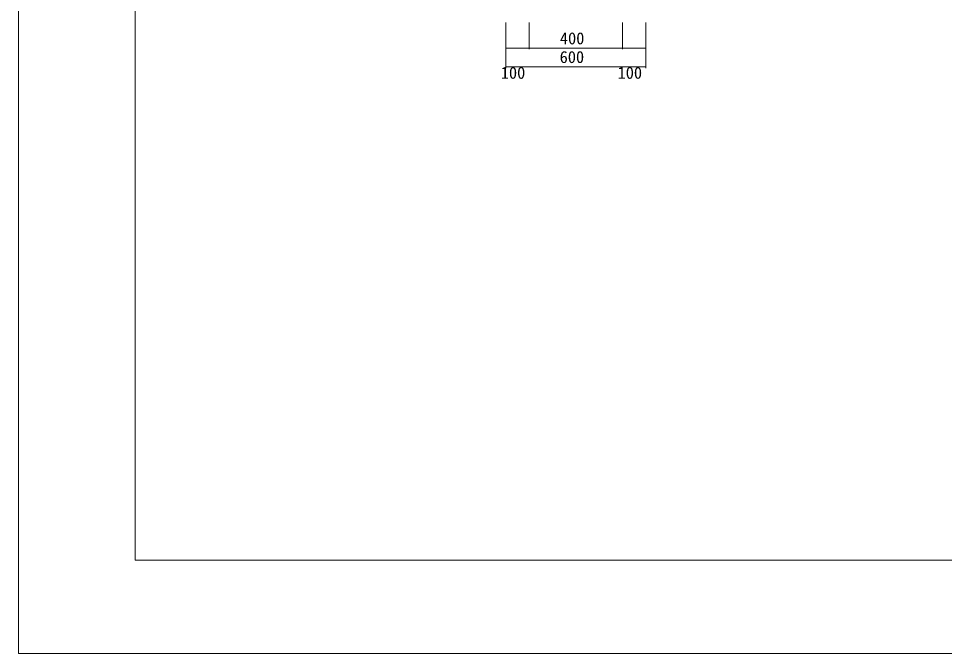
# Model space of a CAD drawing. Units: millimetres on the paper. Extents: x -5 to 836, y 1 to 595.
# Drawn here: x -5.3 to 192.9, y 1.2 to 137.1 of the extents above; entities that cross this region are included whole.
import ezdxf
from ezdxf.enums import TextEntityAlignment as Align

# ---------------------------------------------------------------- set-up
doc = ezdxf.new("R2010")
doc.units = ezdxf.units.MM
for name, color, linetype, lineweight in [('0_2', 7, 'Continuous', 18), ('D-STR-DIM（寸法）', 7, 'Continuous', 18), ('D-STR-STRn（構造物）', 7, 'Continuous', 18), ('D-TTL(外枠）', 2, 'Continuous', 18), ('DEFPOINTS_3', 8, 'Continuous', 18)]:
    doc.layers.add(name, color=color, linetype=linetype, lineweight=lineweight)
doc.styles.add('ＭＳ ゴシック', font='')
doc.styles.get('ＭＳ ゴシック').set_extended_font_data('MS Gothic')

msp = doc.modelspace()

# ---------------------------------------------------------------- linework, layer by layer
at = {"layer": '0_2'}
for p, q in [((98.974, 130.76), (99.124, 130.785)), ((99.124, 130.735), (98.974, 130.76)), ((103.824, 130.785), (103.974, 130.76)), ((103.974, 130.76), (103.824, 130.735)), ((103.974, 130.76), (104.124, 130.785)), ((104.124, 130.735), (103.974, 130.76)), ((123.824, 130.785), (123.974, 130.76)), ((123.974, 130.76), (123.824, 130.735)), ((123.974, 130.76), (124.124, 130.785)), ((124.124, 130.735), (123.974, 130.76)), ((128.824, 130.785), (128.974, 130.76)), ((128.974, 130.76), (128.824, 130.735)), ((98.974, 126.76), (99.124, 126.785)), ((99.124, 126.735), (98.974, 126.76)), ((128.824, 126.785), (128.974, 126.76)), ((128.974, 126.76), (128.824, 126.735))]:
    msp.add_line(p, q, dxfattribs=at)
at = {"layer": '0_2', "color": 9}
for p, q in [((98.974, 130.76), (98.994, 130.76)), ((103.974, 130.76), (103.954, 130.76)), ((103.974, 130.76), (103.994, 130.76)), ((123.974, 130.76), (123.954, 130.76)), ((123.974, 130.76), (123.994, 130.76)), ((128.974, 130.76), (128.954, 130.76)), ((98.974, 126.76), (98.994, 126.76)), ((128.974, 126.76), (128.954, 126.76))]:
    msp.add_line(p, q, dxfattribs=at)
at = {"layer": 'D-STR-DIM（寸法）'}
for p, q in [((98.974, 136.26), (98.974, 130.51)), ((98.974, 136.26), (98.974, 126.51)), ((103.974, 136.26), (103.974, 130.51)), ((103.974, 136.26), (103.974, 130.51)), ((123.974, 136.26), (123.974, 130.51)), ((123.974, 136.26), (123.974, 130.51)), ((128.974, 136.26), (128.974, 130.51)), ((128.974, 136.26), (128.974, 126.51)), ((98.994, 130.76), (103.954, 130.76)), ((103.994, 130.76), (123.954, 130.76)), ((123.994, 130.76), (128.954, 130.76)), ((98.994, 126.76), (128.954, 126.76))]:
    msp.add_line(p, q, dxfattribs=at)
at = {"layer": 'D-TTL(外枠）'}
for p, q in [((19.704, 21.199), (19.704, 575.199)), ((814.704, 21.199), (19.704, 21.199))]:
    msp.add_line(p, q, dxfattribs=at)
at = {"layer": 'DEFPOINTS_3'}
for q in [(-5.296, 595.199), (834.704, 1.199)]:
    msp.add_line((-5.296, 1.199), q, dxfattribs=at)

# ---------------------------------------------------------------- texts
at = {"layer": 'D-STR-STRn（構造物）', "style": 'ＭＳ ゴシック'}
for s, p in [('400', (110.581, 130.81)), ('600', (110.528, 126.81)), ('100', (97.93, 123.435)), ('100', (122.93, 123.435))]:
    msp.add_text(s, height=2.566, dxfattribs=at).set_placement(p, align=Align.BOTTOM_LEFT)

doc.saveas('drawing.dxf')
